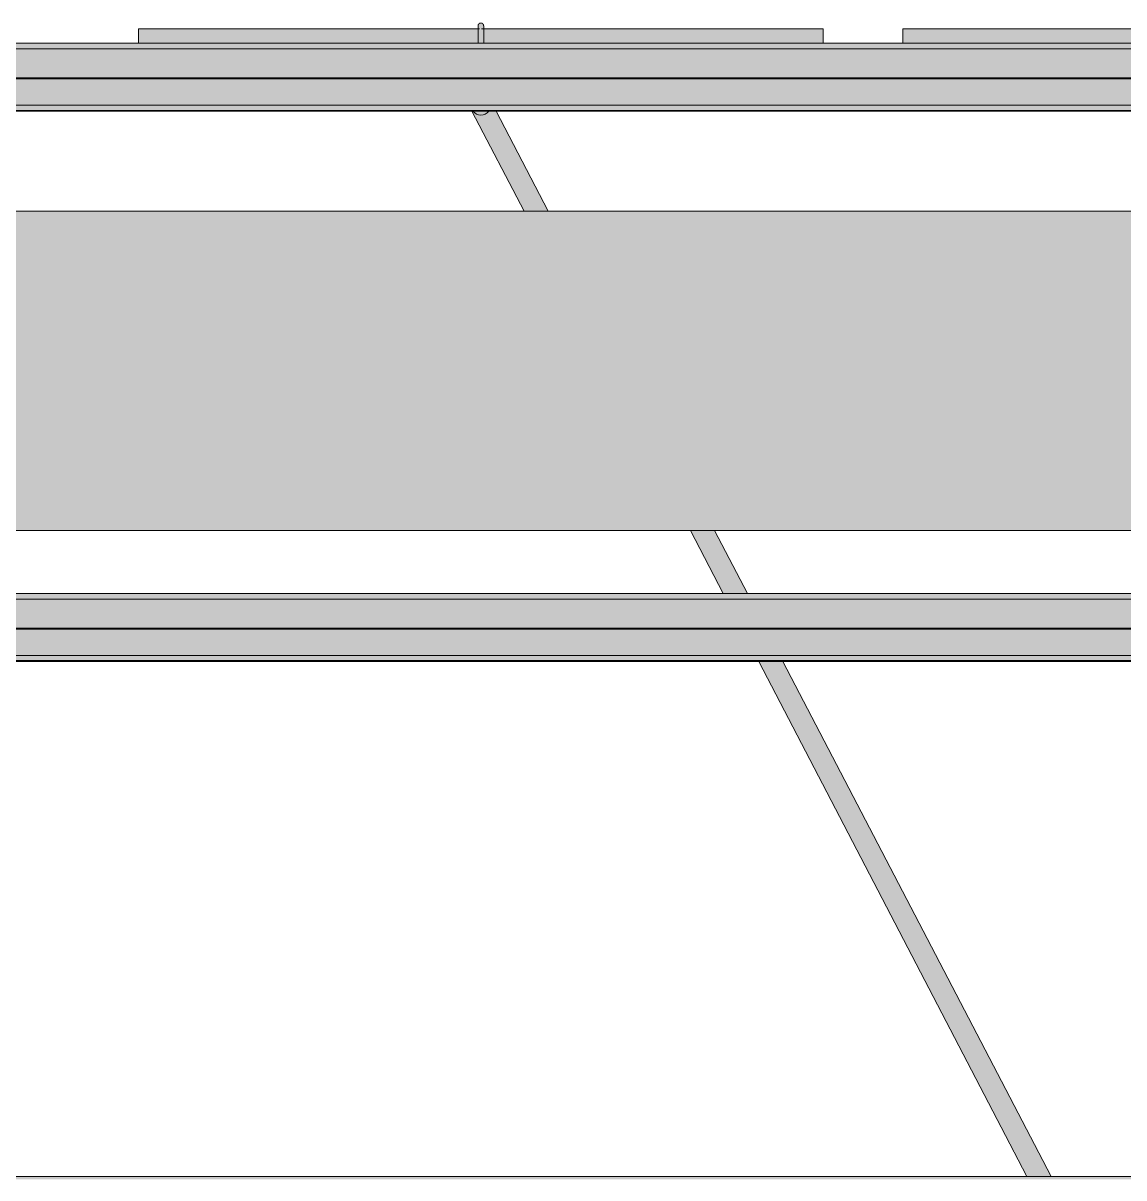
# Model space of a CAD drawing. Header units: inches. Extents: x 20478 to 36715, y -248 to 750.
# Drawn here: x 26575 to 26671.5, y 193.2 to 294.5 of the extents above; entities that cross this region are included whole.
import ezdxf

# ---------------------------------------------------------------- set-up
doc = ezdxf.new("R2010")
doc.units = ezdxf.units.IN
doc.header["$MEASUREMENT"] = 0
for name, color, linetype, lineweight in [('A-GLAZ-CWMG', 51, 'Continuous', 9), ('M-HVAC-DUCT', 70, 'Continuous', 9), ('Q-SPCQ', 91, 'Continuous', 9), ('S-BEAM', 12, 'Continuous', 9)]:
    doc.layers.add(name, color=color, linetype=linetype, lineweight=lineweight)

# ---------------------------------------------------------------- blocks, each defined once
blk = doc.blocks.new('Girt_Z - 10_D-1018975-Elevation - South')
at = {"layer": 'S-BEAM'}
for points in [[(26278.27, 244), (26278.27, 244.48), (22795.01, 244.48), (22795.01, 244), (26277.49, 244)], [(26278.27, 241.63), (26278.27, 244), (22795.01, 244), (22795.01, 241.63), (26277.49, 241.63)], [(25258.02, 241.45), (26278.27, 241.47), (26278.27, 241.63), (25396.25, 241.63), (22795.01, 241.63), (22795.01, 241.45), (23460.99, 241.45), (25119.79, 241.45)], [(25396.25, 241.37), (26278.27, 241.41), (26278.27, 241.45), (22795.01, 241.41), (22795.01, 241.37), (25258.02, 241.37)], [(25672.72, 239.05), (25679.64, 239.05), (25679.64, 241.25), (26278.27, 241.25), (26278.27, 241.37), (22795.01, 241.37), (22795.01, 241.25), (22811.14, 241.25), (22811.14, 239.05), (25638.16, 239.05)], [(25629.52, 238.6), (25679.64, 238.6), (25679.64, 239.05), (22811.14, 239.05), (22811.14, 238.6), (25620.88, 238.6)], [(25679.64, 238.52), (25679.64, 238.6), (22811.14, 238.6), (22811.14, 238.52), (25672.72, 238.52)]]:
    blk.add_hatch(color=256, dxfattribs=at).paths.add_polyline_path(points, flags=0)
for p, q in [((22795.01, 244.48), (26278.27, 244.48)), ((22795.01, 244), (26278.27, 244)), ((22795.01, 241.45), (26278.27, 241.45)), ((22795.01, 241.37), (26278.27, 241.37)), ((22811.14, 239.05), (25679.64, 239.05)), ((22811.14, 238.6), (25679.64, 238.6)), ((22811.14, 238.52), (25679.64, 238.52))]:
    blk.add_line(p, q, dxfattribs=at)
blk = doc.blocks.new('Girt_Z - 10_D-1029088-Elevation - South')
at = {"layer": 'S-BEAM'}
for points in [[(26278.27, 292.25), (26278.27, 292.73), (22795.01, 292.73), (22795.01, 292.25), (26277.49, 292.25)], [(26278.27, 289.88), (26278.27, 292.25), (22795.01, 292.25), (22795.01, 289.88), (26277.49, 289.88)], [(24687.81, 289.7), (26278.27, 289.75), (26278.27, 289.88), (22795.01, 289.88), (22795.01, 289.7), (24679.17, 289.7)], [(25698.64, 289.62), (26278.27, 289.67), (26278.27, 289.7), (22795.01, 289.67), (22795.01, 289.62), (25690, 289.62)]]:
    blk.add_hatch(color=256, dxfattribs=at).paths.add_polyline_path(points, flags=0)
h = blk.add_hatch(color=256, dxfattribs=at)
h.paths.add_polyline_path([(26278.27, 287.3), (26278.27, 289.62), (26271.5, 289.62), (26271.5, 287.3), (26277.49, 287.3)], flags=0)
h.paths.add_polyline_path([(25534.49, 287.3), (26271.39, 287.3), (26271.39, 289.62), (26271.39, 289.62), (22795.01, 289.62), (22795.01, 287.3), (25465.37, 287.3)], flags=0)
h = blk.add_hatch(color=256, dxfattribs=at)
h.paths.add_polyline_path([(26278.27, 286.85), (26278.27, 287.3), (26271.56, 287.25), (26272.04, 286.85), (26277.49, 286.85)], flags=0)
h.paths.add_polyline_path([(25465.37, 286.85), (26271.86, 286.85), (26271.39, 287.3), (22795.01, 287.3), (22795.01, 286.85), (25396.25, 286.85)], flags=0)
h = blk.add_hatch(color=256, dxfattribs=at)
h.paths.add_polyline_path([(26271.96, 286.77), (26271.86, 286.85), (22795.01, 286.85), (22795.01, 286.77), (26271.5, 286.77)], flags=0)
h.paths.add_polyline_path([(26278.27, 286.77), (26278.27, 286.85), (26272.04, 286.85), (26272.04, 286.77), (26277.49, 286.77)], flags=0)
for p, q in [((22795.01, 292.73), (26278.27, 292.73)), ((22795.01, 292.25), (26278.27, 292.25)), ((22795.01, 289.7), (26278.27, 289.7)), ((22795.01, 289.62), (26278.27, 289.62)), ((22795.01, 287.3), (26271.39, 287.3)), ((22795.01, 286.85), (26271.86, 286.85)), ((22795.01, 286.77), (26278.27, 286.77))]:
    blk.add_line(p, q, dxfattribs=at)
blk = doc.blocks.new('Basketball_Backstop-Performance_Sports_Systems-3103-Ceiling_Hung - 27_-0_ to 27_-11 7_8_-V34-Elevation - South')
at = {"layer": 'Q-SPCQ'}
h = blk.add_hatch(color=256, dxfattribs=at)
h.paths.add_polyline_path([(24645.91, 292.73), (24671.53, 292.77), (24671.54, 293.64), (24671.52, 294), (24641.77, 294), (24641.77, 292.73)], flags=0)
h.paths.add_polyline_path([(24672.01, 292.73), (24701.77, 292.73), (24701.77, 294), (24671.99, 293.97), (24671.98, 293.77), (24672, 292.73)], flags=0)
h = blk.add_hatch(color=256, dxfattribs=at)
h.paths.add_polyline_path([(24671.56, 293.99), (24671.52, 293.99), (24671.54, 293.78)], flags=0)
h.paths.add_polyline_path([(24671.56, 292.73), (24671.77, 292.73), (24671.77, 294.44), (24671.56, 294.38), (24671.54, 294.21), (24671.52, 294.23), (24671.56, 293.99), (24671.53, 292.73), (24671.55, 292.73)], flags=0)
for points in [[(24672, 292.73), (24671.99, 293.62), (24671.97, 294.38), (24671.77, 294.44), (24671.77, 292.73), (24671.98, 292.73)], [(24671.77, 286.44), (24671.99, 286.47), (24672.2, 286.55), (24672.44, 286.77), (24671.09, 286.77), (24671.15, 286.69), (24671.33, 286.55), (24671.54, 286.47)]]:
    blk.add_hatch(color=256, dxfattribs=at).paths.add_polyline_path(points, flags=0)
h = blk.add_hatch(color=256, dxfattribs=at)
h.paths.add_polyline_path([(24708.77, 292.73), (24756.53, 292.77), (24756.54, 293.64), (24756.52, 294), (24708.77, 294), (24708.77, 293.12)], flags=0)
h.paths.add_polyline_path([(24800.12, 292.73), (24804.77, 292.73), (24804.77, 294), (24756.99, 293.97), (24756.98, 293.77), (24757.01, 292.73), (24791.48, 292.73)], flags=0)
h = blk.add_hatch(color=256, dxfattribs=at)
h.paths.add_polyline_path([(24721.51, 193.37), (24721.76, 193.37), (24698.2, 238.52), (24696.13, 238.52), (24719.68, 193.37), (24721.45, 193.37)], flags=0)
h.paths.add_polyline_path([(24693.05, 244.48), (24695.13, 244.48), (24692.2, 250), (24690.15, 250), (24693.02, 244.48)], flags=0)
h.paths.add_polyline_path([(24677.35, 278), (24677.67, 278), (24673.07, 286.77), (24672.44, 286.77), (24672.37, 286.68), (24672.01, 286.47), (24671.84, 286.45), (24671.57, 286.46), (24671.43, 286.51), (24671.19, 286.66), (24671.01, 286.74), (24675.6, 278), (24677.14, 278)], flags=0)
for p, q in [((24671.65, 294), (24641.77, 294)), ((24641.77, 292.73), (24641.77, 294)), ((24701.77, 294), (24671.83, 294)), ((24701.77, 294), (24701.77, 292.73)), ((24756.65, 294), (24708.77, 294)), ((24708.77, 292.73), (24708.77, 294)), ((24670.99, 286.77), (24675.56, 278)), ((24677.67, 278), (24673.11, 286.77)), ((24690.15, 250), (24693.02, 244.48)), ((24695.13, 244.48), (24692.26, 250)), ((24696.13, 238.52), (24719.64, 193.37)), ((24721.76, 193.37), (24698.24, 238.52))]:
    blk.add_line(p, q, dxfattribs=at)
at = {"layer": 'Q-SPCQ', "flags": 128}
for points in [[(24671.52, 294.25), (24671.52, 294.26), (24671.52, 294.27), (24671.52, 294.28), (24671.52, 294.29), (24671.52, 294.3), (24671.52, 294.31), (24671.52, 294.32), (24671.53, 294.33), (24671.53, 294.34), (24671.53, 294.35), (24671.54, 294.36), (24671.54, 294.37), (24671.55, 294.37), (24671.55, 294.38), (24671.56, 294.39), (24671.56, 294.4), (24671.57, 294.41), (24671.58, 294.41), (24671.58, 294.42), (24671.59, 294.43), (24671.6, 294.44), (24671.61, 294.44), (24671.61, 294.45), (24671.62, 294.45), (24671.63, 294.46), (24671.64, 294.47), (24671.65, 294.47), (24671.66, 294.48), (24671.67, 294.48), (24671.67, 294.48), (24671.68, 294.49), (24671.69, 294.49), (24671.7, 294.49), (24671.71, 294.49), (24671.72, 294.5), (24671.73, 294.5), (24671.74, 294.5), (24671.75, 294.5), (24671.76, 294.5), (24671.77, 294.5)], [(24671.52, 293.97), (24671.52, 294.01), (24671.52, 294.05), (24671.52, 294.08), (24671.52, 294.11), (24671.52, 294.14), (24671.52, 294.17), (24671.52, 294.19), (24671.52, 294.21), (24671.52, 294.22), (24671.52, 294.23), (24671.52, 294.24), (24671.52, 294.25), (24671.52, 294.25)], [(24671.52, 294.25), (24671.52, 294.25), (24671.52, 294.24), (24671.52, 294.24), (24671.52, 294.22), (24671.52, 294.21), (24671.52, 294.19), (24671.52, 294.17), (24671.52, 294.15), (24671.52, 294.12), (24671.52, 294.09), (24671.52, 294.06), (24671.52, 294.02), (24671.52, 293.99), (24671.52, 293.94), (24671.52, 293.9), (24671.52, 293.85), (24671.52, 293.81), (24671.52, 293.75), (24671.52, 293.7), (24671.52, 293.64), (24671.52, 293.58), (24671.52, 293.52), (24671.52, 293.46), (24671.52, 293.4), (24671.52, 293.33), (24671.52, 293.26), (24671.52, 293.19), (24671.52, 293.12), (24671.52, 293.05), (24671.52, 292.97), (24671.52, 292.9), (24671.52, 292.82), (24671.52, 292.75)], [(24671.77, 294.5), (24671.78, 294.5), (24671.79, 294.5), (24671.8, 294.5), (24671.81, 294.5), (24671.81, 294.5), (24671.82, 294.49), (24671.83, 294.49), (24671.84, 294.49), (24671.85, 294.48), (24671.86, 294.48), (24671.87, 294.48), (24671.88, 294.47), (24671.89, 294.47), (24671.9, 294.46), (24671.91, 294.46), (24671.91, 294.45), (24671.92, 294.44), (24671.93, 294.44), (24671.94, 294.43), (24671.94, 294.42), (24671.95, 294.42), (24671.96, 294.41), (24671.96, 294.4), (24671.97, 294.39), (24671.98, 294.39), (24671.98, 294.38), (24671.99, 294.37), (24671.99, 294.36), (24671.99, 294.35), (24672, 294.34), (24672, 294.33), (24672, 294.32), (24672.01, 294.31), (24672.01, 294.3), (24672.01, 294.29), (24672.01, 294.28), (24672.01, 294.27), (24672.01, 294.26), (24672.02, 294.25), (24672.02, 294.25)], [(24672.02, 292.73), (24672.02, 292.8), (24672.02, 292.88), (24672.02, 292.95), (24672.02, 293.03), (24672.02, 293.1), (24672.02, 293.17), (24672.02, 293.24), (24672.02, 293.31), (24672.02, 293.38), (24672.02, 293.44), (24672.02, 293.51), (24672.02, 293.57), (24672.02, 293.63), (24672.02, 293.68), (24672.02, 293.74), (24672.02, 293.79), (24672.02, 293.84), (24672.02, 293.89), (24672.02, 293.93), (24672.02, 293.97), (24672.02, 294.01), (24672.02, 294.05), (24672.02, 294.08), (24672.02, 294.11), (24672.02, 294.14), (24672.02, 294.17), (24672.02, 294.19), (24672.02, 294.21), (24672.02, 294.22), (24672.02, 294.23), (24672.02, 294.24), (24672.02, 294.25), (24672.02, 294.25)], [(24672.02, 294.25), (24672.02, 294.25), (24672.02, 294.24), (24672.02, 294.24), (24672.02, 294.22), (24672.02, 294.21), (24672.02, 294.19), (24672.02, 294.17), (24672.02, 294.15), (24672.02, 294.12), (24672.02, 294.09), (24672.02, 294.06), (24672.02, 294.02), (24672.02, 293.99)]]:
    blk.add_lwpolyline(points, dxfattribs=at)
at = {"layer": 'Q-SPCQ'}
blk.add_arc((24671.77, 287.31), 0.875, 218.8642, 321.1358, dxfattribs=at)
blk = doc.blocks.new('Rectangular Mullion - Profile_Polycarbonate_Lower-1065547-Elevation - South')
at = {"layer": 'A-GLAZ-CWMG'}
blk.add_hatch(color=256, dxfattribs=at).paths.add_polyline_path([(24748.29, 193.12), (25679.64, 193.12), (25679.64, 193.37), (22811.14, 193.37), (22811.14, 193.12), (24739.65, 193.12)], flags=0)
blk.add_line((22811.14, 193.37), (25679.64, 193.37), dxfattribs=at)

msp = doc.modelspace()

# ---------------------------------------------------------------- hatches: boundary and pattern name
at = {"layer": 'M-HVAC-DUCT'}
h = msp.add_hatch(color=256, dxfattribs=at)
h.paths.add_polyline_path([(26345.6811, 264), (26471.71415, 264), (26471.71415, 278), (26345.6811, 278), (26345.6811, 266.43107)], flags=0)
h.paths.add_polyline_path([(27350.21415, 264), (27629.71415, 264), (27629.71415, 278), (27350.21415, 278), (27350.21415, 265.74186)], flags=0)
h.paths.add_polyline_path([(27339.57873, 264), (27340.21415, 264), (27340.21415, 278), (27060.71415, 278), (27060.71415, 264), (27270.46206, 264)], flags=0)
h.paths.add_polyline_path([(26481.71415, 264), (26761.21415, 264), (26761.21415, 278), (26481.71415, 278), (26481.71415, 264.23588)], flags=0)
h.paths.add_polyline_path([(27050.71415, 264), (27050.71415, 278), (26771.21415, 278), (26771.21415, 264), (26993.99539, 264)], flags=0)
h.paths.add_polyline_path([(27747.6811, 264), (27747.6811, 278), (27639.71415, 277.98362), (27639.71415, 264), (27745.63914, 264)], flags=0)
h = msp.add_hatch(color=256, dxfattribs=at)
h.paths.add_polyline_path([(26345.6811, 250), (26471.71415, 250), (26471.71415, 264), (26345.6811, 264), (26345.6811, 250.21269)], flags=0)
h.paths.add_polyline_path([(26579.29539, 250), (26761.21415, 250), (26761.21415, 264), (26481.71415, 264), (26481.71415, 250), (26510.17873, 250)], flags=0)
h.paths.add_polyline_path([(26855.76206, 250), (27050.71415, 250), (27050.71415, 264), (26771.21415, 264), (26771.21415, 250), (26821.20373, 250)], flags=0)
h.paths.add_polyline_path([(27060.71415, 250), (27340.21415, 250), (27340.21415, 264), (27060.71415, 264), (27060.71415, 250.10422)], flags=0)
h.paths.add_polyline_path([(27477.81206, 250), (27629.71415, 250.0179), (27629.71415, 264), (27350.21415, 264), (27350.21415, 250), (27408.69539, 250)], flags=0)
h.paths.add_polyline_path([(27639.71415, 250), (27747.6811, 250), (27747.6811, 264), (27639.71415, 264), (27639.71415, 250.01638)], flags=0)

# ---------------------------------------------------------------- linework, layer by layer
for p, q in [((26761.21415, 278), (26481.71415, 278)), ((26481.71415, 250), (26761.21415, 250))]:
    msp.add_line(p, q, dxfattribs=at)

# ---------------------------------------------------------------- block references
at = {"layer": 'A-GLAZ-CWMG'}
msp.add_blockref('Rectangular Mullion - Profile_Polycarbonate_Lower-1065547-Elevation - South', (1943.32392, 0), dxfattribs=at)
at = {"layer": 'Q-SPCQ'}
msp.add_blockref('Basketball_Backstop-Performance_Sports_Systems-3103-Ceiling_Hung - 27_-0_ to 27_-11 7_8_-V34-Elevation - South', (1943.32392, 0), dxfattribs=at)
at = {"layer": 'S-BEAM'}
for name in ['Girt_Z - 10_D-1029088-Elevation - South', 'Girt_Z - 10_D-1018975-Elevation - South']:
    msp.add_blockref(name, (1943.32392, 0), dxfattribs=at)

doc.saveas('drawing.dxf')
